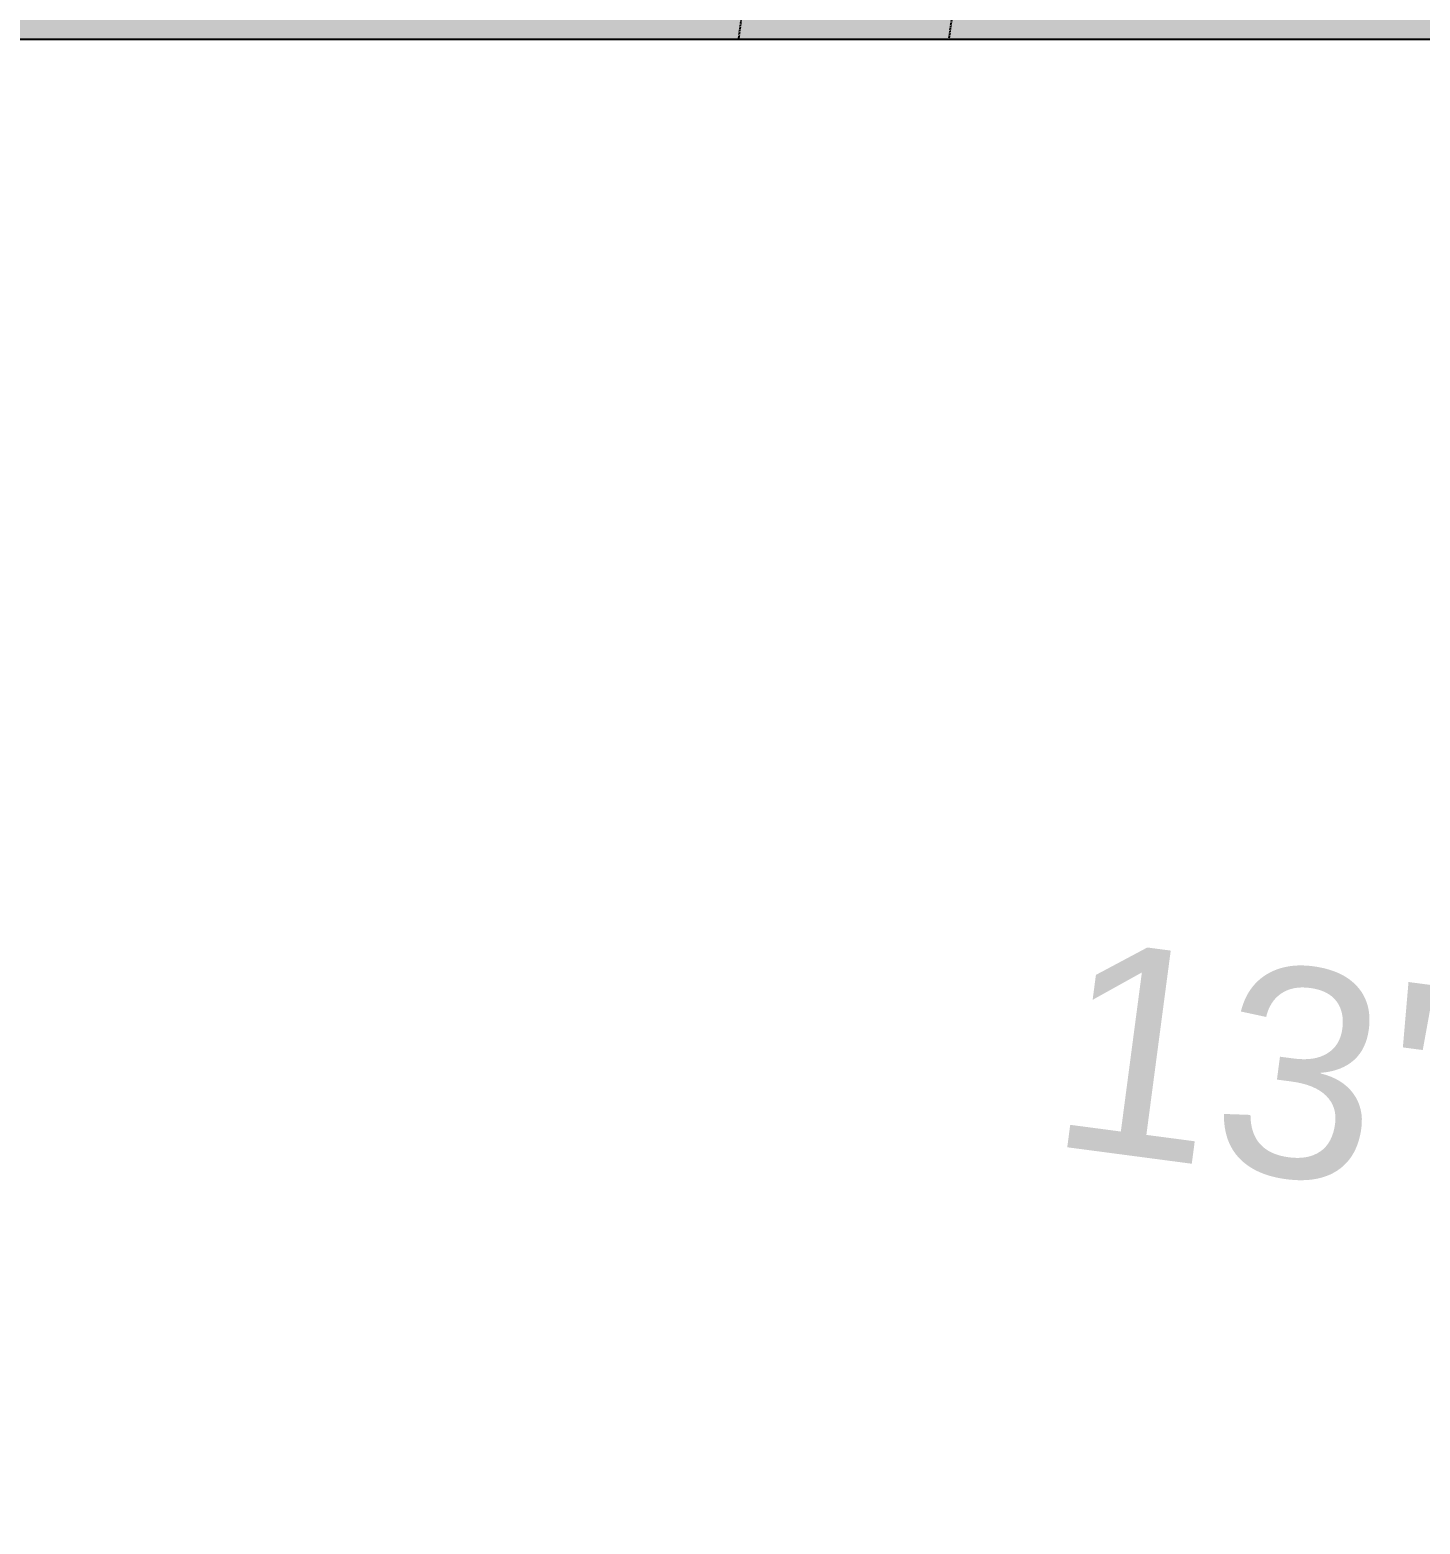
# Model space of a CAD drawing. Header units: millimetres. Extents: x -179928 to 528275, y -469666 to 511935.
# Drawn here: x 6115 to 6782, y 110533 to 111249 of the extents above; entities that cross this region are included whole.
import ezdxf

# ---------------------------------------------------------------- set-up
doc = ezdxf.new("R2010")
doc.units = ezdxf.units.MM
doc.linetypes.add('DASHED', pattern=[0.75, 0.5, -0.25])
for name, color, linetype in [('ad-Elevation 10', 8, 'Continuous'), ('ad-Furniture', 8, 'Continuous'), ('ad-Lvl-Plinth', 30, 'Continuous'), ('ad-Text main', 7, 'Continuous')]:
    doc.layers.add(name, color=color, linetype=linetype)
doc.layers.add('ad-Landscape', color=94, linetype='Continuous', lineweight=35)
doc.layers.add('ad-Landscape 2', color=7, linetype='Continuous', lineweight=35, true_color=0x264c00)
doc.styles.add('Sections_The woods Site plan_Entrances$0$Standard', font='arial.ttf')
doc.styles.get("Standard").update_dxf_attribs({"font": 'arial.ttf'})

# ---------------------------------------------------------------- blocks, each defined once
blk = doc.blocks.new('bamboo')
at = {"layer": 'ad-Landscape'}
for points in [[(-835, 1007.8), (-876.2, 987.1), (-939.2, 1094.8), (-843.4, 1000.5)], [(-854.3, 961.7), (-964.6, 970), (-872.5, 931.4), (-862.8, 954.4)], [(-906.4, 902.3), (-969.4, 907), (-954.8, 890.1), (-914.9, 895)], [(-974.8, 702), (-1024.2, 849.6), (-1000.7, 680.7), (-974.8, 702)], [(-1150.2, 755), (-1008.3, 828.6), (-1121.8, 720.5), (-1143.1, 746.4)], [(-999.2, 696.4), (-970.7, 661.9), (-1131, 645.7), (-1007.8, 689.3)], [(-1102, 678.9), (-1023.4, 671.3), (-1112.1, 656.1), (-1110.6, 671.8)], [(-1020.9, 635), (-1001.1, 593.4), (-1110, 532.6), (-1013.8, 626.4)], [(-910.8, 624.4), (-832.2, 616.8), (-921, 601.5), (-919.5, 617.3)], [(-975.2, 614.7), (-985.8, 504.7), (-945.3, 596), (-968.1, 606.1)], [(-916.9, 561.5), (-922.9, 498.6), (-905.6, 512.8), (-909.7, 552.9)], [(-1053.8, 499.5), (-907.2, 551.9), (-1075.6, 524.9), (-1053.8, 499.5)], [(-1055, 483.7), (-978.6, 343.4), (-1088.9, 454.6), (-1063.5, 476.4)], [(-933.9, 115.6), (-983.2, 263.3), (-959.7, 94.3), (-933.9, 115.6)], [(-958.2, 110.1), (-929.8, 75.6), (-1090, 59.3), (-966.8, 103)]]:
    blk.add_lwpolyline(points, dxfattribs=at)
at = {"layer": 'ad-Landscape 2'}
for p, q in [((43.5, 73), (278.2, 631.2)), ((-12.4, 39.5), (-247.1, 564.2)), ((-23.6, 61.9), (-370, 296.3))]:
    blk.add_line(p, q, dxfattribs=at)
for points in [[(103.7, 1424.7), (54.4, 1572.3), (77.9, 1403.4), (103.7, 1424.7)], [(-387.8, 1356.5), (-437.1, 1504.1), (-413.6, 1335.2), (-387.8, 1356.5)], [(119.4, 1423.2), (261.4, 1496.7), (147.9, 1388.7), (126.6, 1414.5)], [(-160.7, 1284.9), (-160, 1444.8), (-116.9, 1294.1), (-149.7, 1287.2)], [(-372, 1355), (-230.1, 1428.5), (-343.6, 1320.5), (-364.9, 1346.4)], [(79.4, 1419.1), (107.8, 1384.6), (-52.4, 1368.4), (70.8, 1412)], [(-756.4, 1206.5), (-805.8, 1354.1), (-782.2, 1185.2), (-756.4, 1206.5)], [(-412.1, 1350.9), (-383.7, 1316.4), (-543.9, 1300.2), (-420.7, 1343.8)], [(-70.9, 1292.4), (-27.7, 1358.5), (-55.4, 1272.9), (-68.6, 1281.5)], [(57.7, 1357.7), (77.5, 1316.1), (-31.5, 1255.3), (64.8, 1349.1)], [(103.3, 1337.4), (92.8, 1227.4), (133.3, 1318.7), (110.4, 1328.8)], [(167.7, 1347.1), (246.3, 1339.5), (157.6, 1324.2), (159.1, 1340)], [(-415.1, 1179.2), (-464.4, 1326.8), (-440.9, 1157.9), (-415.1, 1179.2)], [(-433.8, 1289.5), (-414, 1248), (-523, 1187.1), (-426.7, 1280.9)], [(-169.3, 1271.7), (-323, 1296.4), (-162.4, 1238.9), (-169.3, 1271.7)], [(-740.7, 1205), (-598.8, 1278.5), (-712.2, 1170.5), (-733.6, 1196.4)], [(-323.8, 1278.9), (-245.2, 1271.3), (-333.9, 1256.1), (-332.4, 1271.8)], [(161.7, 1284.2), (155.7, 1221.3), (172.9, 1235.5), (168.8, 1275.6)], [(-500.1, 1137.3), (-534, 1108.2), (-553.5, 1268), (-507.4, 1145.8)], [(-388.2, 1269.3), (-398.7, 1159.2), (-358.2, 1250.5), (-381.1, 1260.6)], [(-175.7, 1247.6), (-131.9, 1256.8), (-191.9, 1107.3), (-173.4, 1236.6)], [(-18, 1257.9), (35, 1223.4), (30.4, 1245.3), (-7, 1260.2)], [(-561.9, 1157.8), (-603.1, 1137.1), (-666.2, 1244.8), (-570.4, 1150.5)], [(-399.4, 1177.7), (-257.4, 1251.3), (-370.9, 1143.2), (-392.2, 1169.1)], [(-92.2, 1230.9), (0.4, 1170.5), (-61.7, 1248.7), (-81.3, 1233.2)], [(-329.8, 1216), (-335.8, 1153.1), (-318.6, 1167.3), (-322.7, 1207.4)], [(-780.7, 1200.9), (-752.3, 1166.4), (-912.5, 1150.2), (-789.3, 1193.8)], [(-131.4, 1199.8), (-85.3, 1198.1), (-81.9, 1073.4), (-120.4, 1202.1)], [(-439.4, 1173.7), (-411, 1139.2), (-571.2, 1122.9), (-448, 1166.6)], [(-174.3, 1012.2), (-173.7, 1172.1), (-130.6, 1021.4), (-163.4, 1014.5)], [(-494, 1113.1), (-347.5, 1165.5), (-515.9, 1138.5), (-494, 1113.1)], [(-802.5, 1139.6), (-782.6, 1098), (-891.6, 1037.1), (-795.3, 1130.9)], [(-692.4, 1128.9), (-613.8, 1121.3), (-702.5, 1106.1), (-701, 1121.8)], [(-773.2, 987.3), (-807.1, 958.2), (-826.6, 1118), (-780.4, 995.8)], [(-756.8, 1119.3), (-767.3, 1009.2), (-726.8, 1100.5), (-749.7, 1110.6)], [(-581.3, 1111.7), (-691.5, 1120), (-599.4, 1081.4), (-589.8, 1104.4)], [(-461.1, 1112.3), (-441.3, 1070.7), (-550.3, 1009.8), (-454, 1103.7)], [(-155.7, 961.1), (-205, 1108.7), (-181.5, 939.8), (-155.7, 961.1)], [(294.9, 1080.8), (141.2, 1105.5), (301.8, 1048), (294.9, 1080.8)], [(-495.2, 1097.3), (-418.8, 957), (-529.1, 1068.2), (-503.7, 1090.1)], [(-415.5, 1092), (-426, 981.9), (-385.5, 1073.2), (-408.4, 1083.4)], [(-365.5, 930.4), (-364.8, 1090.2), (-321.7, 939.6), (-354.5, 932.7)], [(-351.1, 1101.6), (-272.5, 1094), (-361.2, 1078.8), (-359.7, 1094.5)], [(-84.5, 1019.7), (-41.3, 1085.8), (-69, 1000.1), (-82.2, 1008.8)], [(-698.4, 1066), (-704.4, 1003.1), (-687.2, 1017.3), (-691.3, 1057.4)], [(288.5, 1056.7), (332.3, 1065.9), (272.3, 916.4), (290.8, 1045.7)], [(-633.3, 1052.3), (-696.3, 1057), (-681.8, 1040.1), (-641.8, 1045)], [(-570.3, 1047.5), (-576.3, 968.8), (-593.4, 1057.2), (-577.6, 1056)], [(-357.1, 1038.7), (-363.1, 975.8), (-345.9, 990), (-350, 1030.1)], [(-140, 959.5), (2, 1033.1), (-111.5, 925), (-132.8, 950.9)], [(-767.1, 963.1), (-620.5, 1015.5), (-788.9, 988.5), (-767.1, 963.1)], [(-183, 999), (-336.7, 1023.7), (-176.1, 966.2), (-183, 999)], [(-275.7, 937.9), (-232.5, 1004), (-260.1, 918.3), (-273.4, 927)], [(289.9, 848.6), (290.5, 1008.4), (333.6, 857.8), (300.8, 850.9)], [(-189.3, 974.8), (-145.6, 984), (-205.5, 834.6), (-187, 963.9)], [(-31.6, 985.2), (21.3, 950.7), (16.7, 972.5), (-20.7, 987.5)], [(-105.9, 958.2), (-13.2, 897.8), (-75.4, 976), (-94.9, 960.5)], [(-180, 955.5), (-151.6, 921), (-311.8, 904.8), (-188.6, 948.4)], [(-768.3, 947.3), (-691.9, 807), (-802.2, 918.2), (-776.8, 940.1)], [(-374.1, 917.2), (-527.8, 941.9), (-367.2, 884.4), (-374.1, 917.2)], [(-145, 927.1), (-99, 925.4), (-95.6, 800.6), (-134.1, 929.4)], [(-592.6, 770.2), (-641.9, 917.8), (-618.4, 748.9), (-592.6, 770.2)], [(182.5, 782.8), (148.6, 753.6), (129.1, 913.5), (175.2, 791.2)], [(-843.4, 897.5), (-849.4, 818.8), (-866.4, 907.2), (-850.7, 906)], [(-380.5, 893), (-336.7, 902.2), (-396.6, 752.7), (-378.2, 882.1)], [(-297, 876.4), (-204.4, 816), (-266.5, 894.2), (-286.1, 878.7)], [(-201.7, 894.1), (-181.9, 852.5), (-290.9, 791.6), (-194.6, 885.5)], [(-222.7, 903.4), (-169.8, 868.9), (-174.4, 890.7), (-211.8, 905.7)], [(-91.7, 883.5), (-13.1, 875.8), (-101.8, 860.6), (-100.3, 876.4)], [(120.7, 803.3), (79.5, 782.6), (16.5, 890.3), (112.2, 796)], [(-156.1, 873.8), (-166.6, 763.7), (-126.1, 855), (-149, 865.2)], [(281.2, 835.4), (127.5, 860.1), (288.1, 802.6), (281.2, 835.4)], [(-576.8, 768.6), (-434.9, 842.2), (-548.4, 734.1), (-569.7, 760)], [(-336.2, 845.3), (-290.1, 843.6), (-286.7, 718.8), (-325.2, 847.6)], [(-97.7, 820.6), (-103.7, 757.7), (-86.5, 771.9), (-90.6, 811.9)], [(274.9, 811.2), (318.6, 820.4), (258.7, 670.9), (277.2, 800.3)], [(188.6, 758.6), (335.2, 810.9), (166.8, 784), (188.6, 758.6)], [(-199.8, 660.1), (-233.7, 630.9), (-253.2, 790.8), (-207, 668.5)], [(-959.1, 700.5), (-817.2, 774), (-930.7, 666), (-952, 691.8)], [(-616.9, 764.6), (-588.5, 730.1), (-748.7, 713.9), (-625.5, 757.5)], [(-261.6, 680.5), (-302.7, 659.9), (-365.8, 767.6), (-270, 673.2)], [(101.4, 757.2), (-8.9, 765.5), (83.2, 726.9), (92.9, 749.9)], [(319.2, 763.5), (365.2, 761.8), (368.6, 637), (330.1, 765.8)], [(187.4, 742.8), (263.8, 602.4), (153.5, 713.7), (178.9, 735.5)], [(-264.9, 565.6), (-314.3, 713.2), (-290.7, 544.3), (-264.9, 565.6)], [(-638.6, 703.2), (-618.8, 661.6), (-727.8, 600.7), (-631.5, 694.6)], [(49.3, 697.7), (-13.7, 702.5), (0.8, 685.5), (40.8, 690.4)], [(112.3, 693), (106.3, 614.2), (89.3, 702.6), (105, 701.5)], [(-619.9, 538.4), (-669.2, 686), (-645.7, 517), (-619.9, 538.4)], [(-593, 682.9), (-603.5, 572.8), (-563, 664.1), (-585.9, 674.3)], [(-528.6, 692.6), (-450, 684.9), (-538.7, 669.7), (-537.2, 685.5)], [(-193.7, 635.8), (-47.1, 688.2), (-215.5, 661.2), (-193.7, 635.8)], [(-280.9, 634.5), (-391.2, 642.7), (-299.1, 604.1), (-289.4, 627.2)], [(-249.2, 564.1), (-107.3, 637.7), (-220.7, 529.6), (-242.1, 555.5)], [(-534.6, 629.7), (-540.6, 566.8), (-523.4, 581), (-527.5, 621)], [(-37.8, 466.8), (-37.2, 626.6), (5.9, 476), (-26.9, 469.1)], [(-604.1, 536.8), (-462.2, 610.4), (-575.7, 502.3), (-597, 528.2)], [(-194.9, 620.1), (-118.4, 479.7), (-228.8, 591), (-203.4, 612.8)], [(-333, 575), (-396, 579.7), (-381.4, 562.8), (-341.5, 567.7)], [(-270, 570.3), (-276, 491.5), (-293, 579.9), (-277.2, 578.7)], [(-650.3, 428.2), (-684.2, 399.1), (-703.7, 559), (-657.6, 436.7)], [(-289.2, 560), (-260.8, 525.6), (-421, 509.3), (-297.8, 552.9)], [(-712.1, 448.7), (-753.3, 428.1), (-816.4, 535.7), (-720.6, 441.4)], [(-644.2, 532.8), (-615.8, 498.3), (-776, 482), (-652.8, 525.7)], [(52, 474.3), (95.2, 540.4), (67.5, 454.7), (54.3, 463.3)], [(-311, 498.7), (-291.1, 457.1), (-400.1, 396.2), (-303.9, 490)], [(-200.9, 488), (-122.3, 480.4), (-211, 465.2), (-209.5, 480.9)], [(-665.9, 471.4), (-646.1, 429.8), (-755.1, 368.9), (-658.8, 462.8)], [(-265.3, 478.4), (-275.8, 368.3), (-235.4, 459.6), (-258.2, 469.8)], [(-46.5, 453.6), (-200.1, 478.3), (-39.6, 420.8), (-46.5, 453.6)], [(-644.2, 404), (-497.6, 456.4), (-666, 429.4), (-644.2, 404)], [(-555.9, 460.7), (-477.3, 453.1), (-566, 437.9), (-564.5, 453.6)], [(-620.3, 451.1), (-630.8, 341), (-590.3, 432.3), (-613.2, 442.5)], [(104.9, 439.8), (157.9, 405.3), (153.3, 427.1), (115.9, 442.1)], [(-206.9, 425.1), (-212.9, 362.2), (-195.7, 376.4), (-199.8, 416.5)], [(-52.8, 429.4), (-9, 438.6), (-69, 289.1), (-50.5, 418.5)], [(30.7, 412.7), (123.3, 352.4), (61.2, 430.6), (41.6, 415)], [(-731.5, 402.7), (-841.7, 410.9), (-749.6, 372.3), (-739.9, 395.4)], [(393.8, 326), (352.6, 305.3), (289.5, 413), (385.3, 318.7)], [(-561.9, 397.8), (-567.9, 334.9), (-550.7, 349.1), (-554.8, 389.2)], [(-645.4, 388.3), (-569, 247.9), (-679.3, 359.1), (-653.9, 381)], [(-8.5, 381.7), (37.5, 380), (40.9, 255.2), (2.4, 384)], [(-783.5, 343.2), (-846.5, 347.9), (-832, 331), (-792, 335.9)], [(-720.5, 338.5), (-726.5, 259.7), (-743.5, 348.1), (-727.8, 346.9)], [(-606.2, 183.8), (-655.6, 331.4), (-632, 162.5), (-606.2, 183.8)], [(-363.6, 169.2), (-397.5, 140), (-417, 299.9), (-370.9, 177.6)], [(374.4, 279.9), (264.1, 288.2), (356.3, 249.6), (365.9, 272.6)], [(-425.4, 189.6), (-466.6, 169), (-529.7, 276.7), (-433.9, 182.4)], [(-590.5, 182.3), (-448.6, 255.9), (-562, 147.8), (-583.4, 173.7)], [(-357.5, 145), (-210.9, 197.3), (-379.3, 170.3), (-357.5, 145)], [(-918.2, 114.1), (-776.2, 187.7), (-889.7, 79.6), (-911, 105.5)], [(-630.5, 178.2), (-602.1, 143.7), (-762.3, 127.5), (-639.2, 171.1)], [(-444.7, 143.6), (-555, 151.8), (-462.9, 113.3), (-453.2, 136.3)], [(-510.6, -20.7), (-560, 126.9), (-536.5, -42), (-510.6, -20.7)], [(-652.3, 116.9), (-632.5, 75.3), (-741.4, 14.4), (-645.2, 108.2)]]:
    blk.add_lwpolyline(points, dxfattribs=at)
blk = doc.blocks.new('A$C7DA81DBD')
at = {"layer": 'ad-Landscape'}
for centre, radius, start, end in [((-1.0337, 3.8696), 0.5516, 170.48559, 205.45287), ((-1.7595, 3.3631), 0.6247, 31.25767, 73.08831), ((-1.4522, 3.7508), 0.3106, 153.81915, 198.78711), ((-1.8213, 3.5993), 0.3023, 36.32124, 72.6008), ((-2.4444, 2.7002), 1.2047, 39.61762, 65.52562), ((-0.4659, 3.9514), 1.4875, 185.97252, 202.70743), ((-1.6924, 3.6508), 0.4098, 172.3277, 203.61076), ((-2.1581, 3.3546), 0.3559, 46.86291, 80.36915), ((-1.7238, 2.9221), 0.7346, 40.38662, 76.09196), ((-0.5792, 3.7449), 0.9742, 186.46688, 241.65563), ((-2.1061, 3.4684), 0.2887, 169.0778, 214.64065), ((-2.4029, 3.194), 0.3293, 46.24511, 87.68542), ((-2.2394, 2.9434), 0.5806, 48.33638, 86.67487), ((-0.9147, 3.7961), 1.3196, 191.93886, 206.21864), ((-2.6219, 2.7574), 0.6207, 49.77589, 86.93335), ((-2.1285, 3.3962), 0.4606, 182.36478, 225.58317), ((-0.4879, 3.7225), 1.408, 194.08678, 230.75178), ((-1.8961, 2.6169), 0.7641, 47.38545, 86.81155), ((-2.4584, 3.1948), 0.2887, 169.0778, 214.64065), ((-3.0457, 2.0047), 1.2814, 66.14352, 76.28476), ((-2.2078, 2.5037), 0.7304, 50.8151, 91.05063), ((-1.0136, 3.5245), 1.2421, 193.52703, 228.39805), ((-2.5541, 3.0699), 0.3719, 177.60187, 227.96098), ((-3.0549, 2.2322), 0.863, 51.02378, 81.38718), ((-2.4357, 2.4238), 0.6427, 63.07607, 102.38547), ((-1.9988, 3.0323), 0.5442, 178.24862, 230.68038), ((-2.9291, 2.9329), 0.15, 177.47025, 233.80961), ((-3.0253, 2.6704), 0.2744, 57.97543, 101.26619), ((0.5421, 2.9513), 1.9362, 179.73155, 217.41149), ((-1.6974, 2.079), 0.9321, 21.01467, 71.00855), ((-0.4415, 3.0214), 1.4626, 184.53972, 217.07204), ((-2.0257, 2.069), 0.8461, 38.49282, 81.42911), ((-2.8327, 2.8868), 0.3555, 186.20703, 235.71806), ((-3.2048, 2.0899), 0.7587, 53.84333, 88.58495), ((-2.8129, 2.1522), 0.6446, 39.15642, 87.78171), ((-1.3292, 3.2587), 1.5303, 197.59049, 235.74559), ((-2.4021, 1.9593), 0.8207, 45.12287, 85.9267), ((-1.4468, 2.8141), 0.8978, 182.30093, 220.50756), ((-3.255, 2.3074), 0.3987, 70.94104, 97.72728), ((-4.7109, 2.1806), 1.4962, 14.55365, 20.41362), ((-3.2185, 2.5369), 0.186, 168.23624, 240.99446), ((-3.387, 2.0873), 0.4877, 50.8294, 91.59888), ((-3.0882, 1.8014), 0.7945, 52.47186, 91.55185), ((-2.167, 2.7765), 0.9598, 190.85815, 236.55055), ((-3.3252, 2.438), 0.1695, 170.71369, 216.27653), ((-3.4542, 2.3019), 0.1679, 59.89017, 103.18093), ((-3.4098, 2.3203), 0.1483, 166.0967, 261.70295), ((-3.5474, 1.9775), 0.3785, 53.8191, 90.95416), ((-3.2095, 2.1093), 0.2729, 35.39886, 122.15517), ((-2.8672, 2.5356), 0.5252, 201.8257, 248.02813), ((-2.3006, 1.3581), 0.9275, 41.73929, 89.82837), ((-0.9565, 2.7668), 1.425, 199.73306, 231.77211), ((-3.6227, 2.031), 0.1831, 51.14247, 102.0713), ((-3.4132, 2.1554), 0.2388, 166.75476, 212.31761), ((-2.6751, 1.5084), 0.6953, 38.28249, 99.3433), ((-1.8936, 2.412), 0.9205, 193.66836, 242.88227), ((-3.3241, 1.386), 0.7926, 85.56631, 108.01228), ((-3.104, 2.4748), 0.5733, 215.76353, 266.37343), ((-1.856, 1.0904), 1.1017, 36.03906, 80.26816), ((-0.0127, 2.4992), 1.6882, 191.02849, 218.56329), ((-3.0021, 1.5187), 0.5438, 53.77897, 109.79803), ((-3.5079, 1.2176), 0.814, 86.76384, 107.52222), ((-3.3942, 2.2431), 0.4369, 214.78481, 261.07296), ((-2.2585, 2.2572), 0.9551, 193.74281, 250.74014), ((-3.6458, 0.9704), 0.8788, 87.00257, 102.07341), ((-3.5663, 1.8937), 0.2709, 193.65461, 282.44901), ((-3.3701, 1.1333), 0.7046, 65.60352, 98.75304), ((-2.7888, 2.0624), 0.7268, 198.67082, 243.79699), ((-3.799, 1.3868), 0.2788, 60.36234, 119.63766), ((-2.8127, 0.1703), 1.5025, 56.86683, 84.37468), ((-1.8408, 1.8007), 0.8356, 189.30481, 239.3197), ((-2.0528, 0.5755), 1.111, 51.64981, 93.95156), ((-0.5036, 2.3877), 1.7715, 203.40985, 232.04459), ((-3.6025, 1.7876), 0.3701, 205.36372, 256.0362), ((-3.5309, 1.1863), 0.4429, 66.56317, 113.43683), ((-2.8723, 2.1694), 1.0147, 214.6416, 251.06237), ((-3.8429, 1.1634), 0.2852, 68.35462, 126.71622), ((-3.6986, 1.0203), 0.4283, 72.41068, 114.40253), ((-3.8061, 1.4393), 0.2126, 192.8534, 276.06864), ((-3.3934, 1.5704), 0.508, 198.36566, 274.36285), ((-2.935, 0.5362), 0.8919, 63.91881, 106.35993), ((-2.0704, 2.4383), 1.5297, 223.15526, 259.12002), ((0.278, 1.6321), 1.6541, 187.07097, 234.85412), ((-2.0051, -0.5207), 2.0521, 33.36445, 71.77879), ((-3.867, 1.2266), 0.1934, 174.18666, 290.59598), ((-3.9905, 0.7068), 0.5437, 67.64575, 97.28341), ((-3.2785, -0.1985), 1.4267, 76.95691, 99.25489), ((-2.5206, 2.2177), 1.411, 225.5947, 260.34135), ((-3.9828, 0.7528), 0.3143, 81.59333, 119.16505), ((-3.5292, 0.1698), 0.9139, 78.01728, 113.3144), ((-0.1824, 2.6175), 2.5892, 216.37093, 243.62041), ((-2.3551, -1.8074), 2.8907, 65.67414, 88.25794), ((-3.8058, 1.2269), 0.3858, 211.15088, 261.88723), ((-3.2424, 1.8545), 1.0655, 232.5105, 267.25212), ((-2.6118, -0.8298), 1.7705, 71.06869, 99.21005), ((-1.9143, 1.938), 1.4152, 226.12226, 258.10878), ((-4.09, 0.6654), 0.2348, 66.95459, 113.04541), ((-3.8641, 1.0224), 0.3477, 203.91838, 280.78741), ((-3.7147, 0.1925), 0.678, 81.55573, 114.70525), ((-3.0057, -0.698), 1.5293, 80.07303, 110.39202), ((-3.2885, 1.64), 1.0932, 229.52167, 276.17194), ((-4.09, 0.5543), 0.1658, 79.35441, 130.28324), ((-4.0065, 0.7788), 0.2144, 207.19351, 284.68974), ((-3.8679, 0.1672), 0.5263, 77.39124, 114.96296), ((-2.5064, 2.2982), 1.8728, 236.55296, 269.35046), ((-3.5803, 1.2652), 0.8033, 230.61412, 270.78978)]:
    blk.add_arc(centre, radius, start, end, dxfattribs=at)
blk = doc.blocks.new('zw$DAD3')
at = {"true_color": 0x7f5f3f, "transparency": 33554610}
h = blk.add_hatch(dxfattribs=at)
h.set_pattern_fill('DOTS', color=37, scale=20, angle=360)
h.set_pattern_definition([(360, (-800139.518, 271344.397), (15.875, 31.75), [0, -31.75])])
h.paths.add_polyline_path([(450, -2530), (2915, -2530), (2915, -450), (450, -450)])
at = {"layer": 'ad-Elevation 10', "linetype": 'DASHED'}
for points in [[(1071.67, 0), (1071.67, -2980)], [(1171.67, 0), (1171.67, -2980)], [(0, -943.33), (3365, -943.33)], [(0, -1043.33), (3365, -1043.33)]]:
    blk.add_lwpolyline(points, dxfattribs=at)
at = {"xscale": 95.10164028446887, "yscale": 95.10164028446887, "zscale": 95.10164028446887, "rotation": 359.9999999999999}
blk.add_blockref('A$C7DA81DBD', (1592.07, -1603.96), dxfattribs=at)
at = {"layer": 'ad-Landscape', "linetype": 'Continuous', "xscale": 0.473259546584505, "yscale": 0.473259546584505, "zscale": 0.473259546584505, "rotation": 359.9999999999999}
blk.add_blockref('bamboo', (1292.6, -1624.94), dxfattribs=at)
at = {"layer": 'ad-Text main', "insert": (1759.1, -1302.07), "char_height": 100, "width": 1547.8425, "attachment_point": 5, "bg_fill": 2}
blk.add_mtext("13'-9'' x 12'-10''", dxfattribs=at)
blk = doc.blocks.new('1625_East Villa')
at = {"layer": 'ad-Furniture'}
blk.add_blockref('zw$DAD3', (3610, 8185), dxfattribs=at)
blk = doc.blocks.new("All Plot's Villa Plans")
at = {"ltscale": 5, "rotation": 352.4703876422526}
blk.add_blockref('1625_East Villa', (851.96, 104581.7), dxfattribs=at)
blk = doc.blocks.new('zw$63CD')
at = {"layer": 'ad-Lvl-Plinth', "insert": (15015.79, 10547.19), "char_height": 1269.9849, "width": 5416.267, "attachment_point": 5, "style": 'Sections_The woods Site plan_Entrances$0$Standard', "bg_fill": 19, "box_fill_scale": 1.5, "bg_fill_color": 257, "bg_fill_transparency": 0}
blk.add_mtext('\\pxt4;499.99', dxfattribs=at)

msp = doc.modelspace()

# ---------------------------------------------------------------- block references
at = {"ltscale": 5}
msp.add_blockref("All Plot's Villa Plans", (0, 0), dxfattribs=at)

# ---------------------------------------------------------------- next in the draw order: block references
at = {"layer": 'ad-Lvl-Plinth', "ltscale": 5}
msp.add_blockref('zw$63CD', (-5982.94, 99418.55), dxfattribs=at)

doc.saveas('drawing.dxf')
